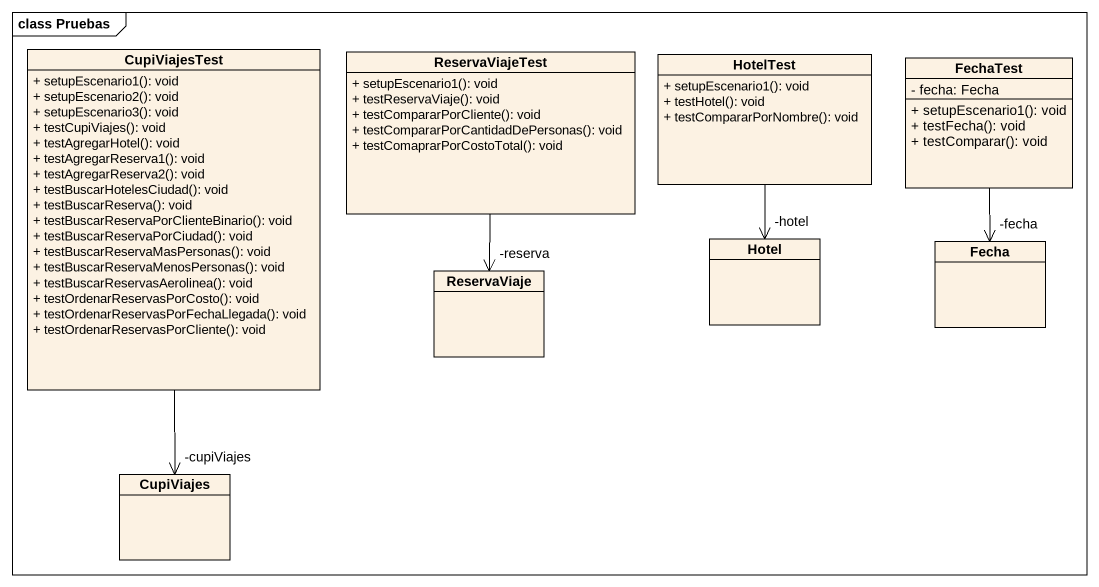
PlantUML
@startuml
mainframe class Pruebas
hide circle
hide empty members
skinparam classAttributeIconSize 0
class CupiViajesTest {
  + setupEscenario1(): void
  + setupEscenario2(): void
  + setupEscenario3(): void
  + testCupiViajes(): void
  + testAgregarHotel(): void
  + testAgregarReserva1(): void
  + testAgregarReserva2(): void
  + testBuscarHotelesCiudad(): void
  + testBuscarReserva(): void
  + testBuscarReservaPorClienteBinario(): void
  + testBuscarReservaPorCiudad(): void
  + testBuscarReservaMasPersonas(): void
  + testBuscarReservaMenosPersonas(): void
  + testBuscarReservasAerolinea(): void
  + testOrdenarReservasPorCosto(): void
  + testOrdenarReservasPorFechaLlegada(): void
  + testOrdenarReservasPorCliente(): void
}
class ReservaViajeTest {
  + setupEscenario1(): void
  + testReservaViaje(): void
  + testCompararPorCliente(): void
  + testCompararPorCantidadDePersonas(): void
  + testComaprarPorCostoTotal(): void
}
class HotelTest {
  + setupEscenario1(): void
  + testHotel(): void
  + testCompararPorNombre(): void
}
class FechaTest {
  - fecha: Fecha
  + setupEscenario1(): void
  + testFecha(): void
  + testComparar(): void
}
class Hotel
class Fecha
class ReservaViaje
class CupiViajes
CupiViajesTest --> "-cupiViajes" CupiViajes
ReservaViajeTest --> "-reserva" ReservaViaje
HotelTest --> "-hotel" Hotel
FechaTest --> "-fecha" Fecha
@enduml
